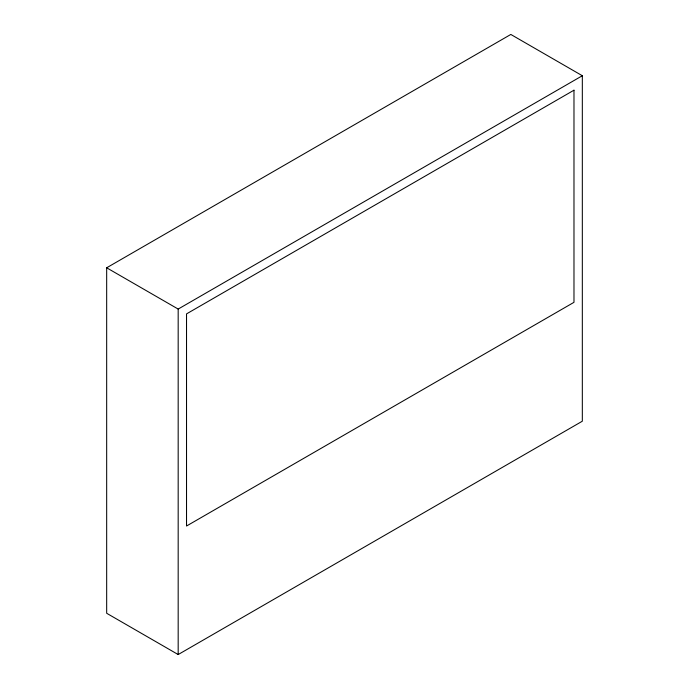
<?xml version="1.0" encoding="UTF-8"?>
<svg xmlns="http://www.w3.org/2000/svg" width="689" height="689" viewBox="0 0 689 689"><rect width="100%" height="100%" fill="white"/><g stroke="black" fill="none" stroke-linecap="round" stroke-linejoin="round"><path stroke-width="1.03" d="M106.674 267.788L510.825 34.45L582.326 75.73L582.326 421.212L178.175 654.55L106.674 613.27L106.674 267.788L178.175 309.068L582.326 75.73M178.175 309.068L178.175 654.55M573.98 90.199L186.53 313.891L186.53 526.017L573.98 302.325L573.98 90.199"/></g></svg>
